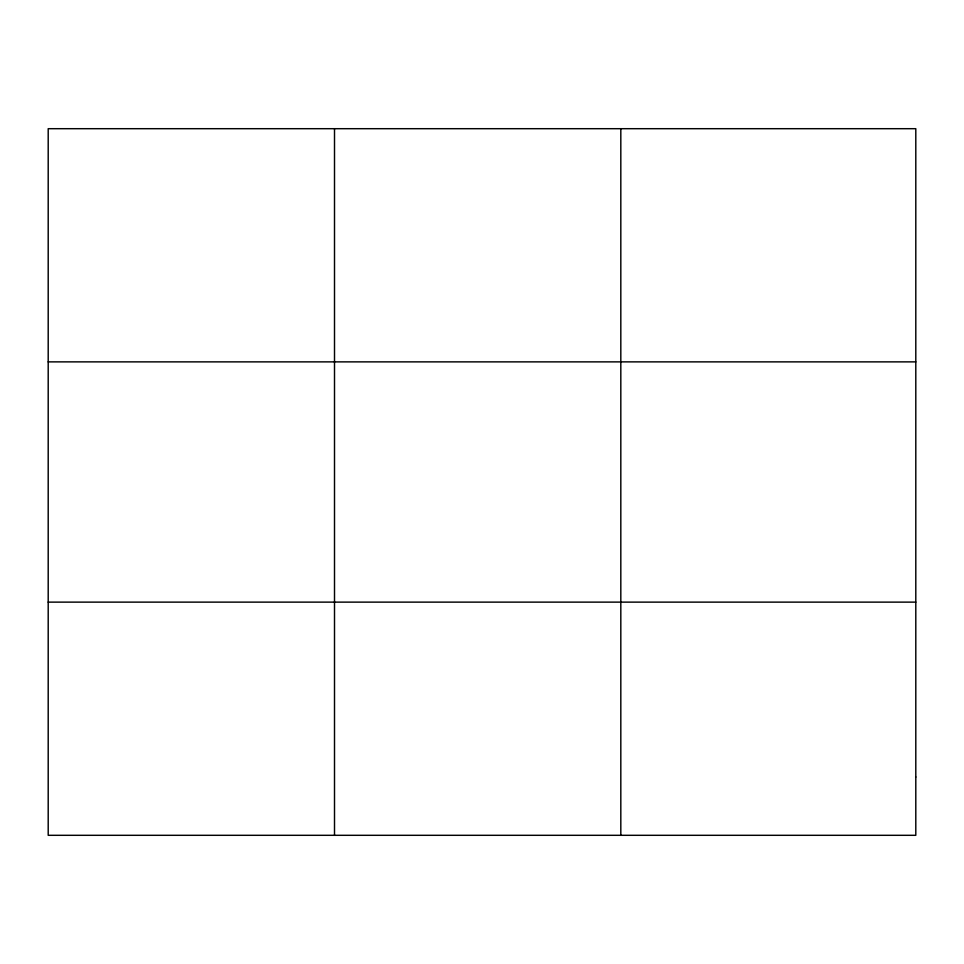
<?xml version="1.0" encoding="UTF-8"?>
<svg xmlns="http://www.w3.org/2000/svg" width="964" height="964" viewBox="0 0 964 964"><rect width="100%" height="100%" fill="white"/><g stroke="black" fill="none" stroke-linecap="round" stroke-linejoin="round"><path stroke-width="1.45" d="M334.508 128.694L334.508 835.306M620.816 128.694L620.816 835.306M48.2 361.874L915.8 361.874M48.2 602.126L915.8 602.126M915.8 777.008L915.8 835.306L48.2 835.306L48.2 128.694L915.8 128.694L915.8 777.008"/></g></svg>
